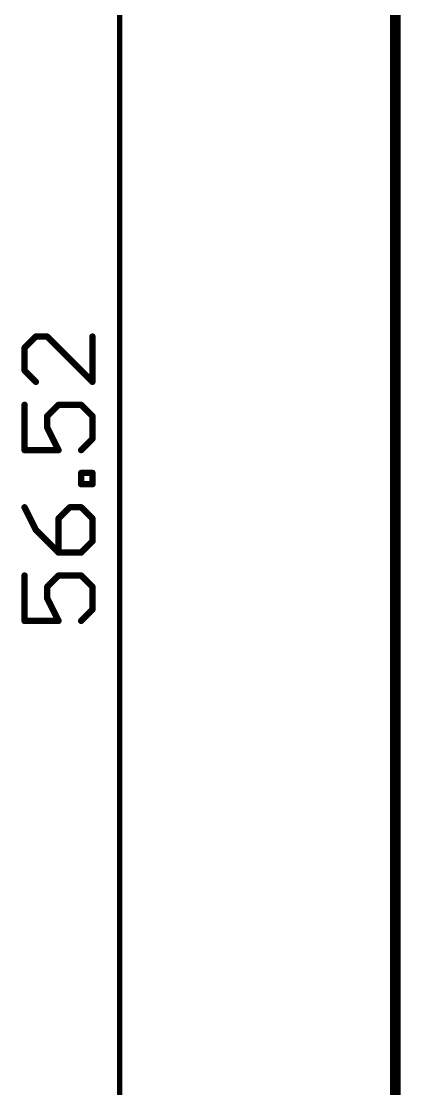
# Model space of a CAD drawing. Extents: x -9.8 to 65.3, y -0.3 to 69.2.
# Drawn here: x -9.85 to -0.76, y 13.93 to 39.51 of the extents above; entities that cross this region are included whole.
import ezdxf

# ---------------------------------------------------------------- set-up
doc = ezdxf.new("R2010")
doc.units = 0
doc.layers.add('16', color=132, linetype='CONTINUOUS')
doc.layers.add('47', color=253, linetype='CONTINUOUS')

msp = doc.modelspace()

# ---------------------------------------------------------------- linework, layer by layer
at = {"layer": '16', "const_width": 0.254}
msp.add_lwpolyline([(-0.889, 57.023), (-0.889, -0.127)], dxfattribs=at)
at = {"layer": '47'}
for points, const_width in [([(-7.493, 0.065), (-7.493, 56.45)], 0.13), ([(-9.4995, 31.9574), (-9.7707, 31.6862)], 0.1524), ([(-9.2284, 31.9574), (-9.4995, 31.9574)], 0.1524), ([(-8.1437, 30.8727), (-9.2284, 31.9574)], 0.1524), ([(-8.1437, 31.9574), (-8.1437, 30.8727)], 0.1524), ([(-9.7707, 31.6862), (-9.7707, 31.1439)], 0.1524), ([(-9.7707, 31.1439), (-9.4995, 30.8727)], 0.1524), ([(-9.7707, 30.3203), (-9.7707, 29.2356)], 0.1524), ([(-9.2284, 30.0491), (-8.9572, 30.3203)], 0.1524), ([(-8.9572, 30.3203), (-8.4149, 30.3203)], 0.1524), ([(-8.4149, 30.3203), (-8.1437, 30.0491)], 0.1524), ([(-9.2284, 29.7779), (-9.2284, 30.0491)], 0.1524), ([(-8.1437, 30.0491), (-8.1437, 29.5068)], 0.1524), ([(-8.9572, 29.2356), (-9.2284, 29.7779)], 0.1524), ([(-8.1437, 29.5068), (-8.4149, 29.2356)], 0.1524), ([(-9.7707, 29.2356), (-8.9572, 29.2356)], 0.1524), ([(-8.4149, 28.417), (-8.4149, 28.6882)], 0.1524), ([(-8.4149, 28.6882), (-8.1437, 28.6882)], 0.1524), ([(-8.1437, 28.6882), (-8.1437, 28.417)], 0.1524), ([(-8.1437, 28.417), (-8.4149, 28.417)], 0.1524), ([(-9.7707, 27.8645), (-9.4995, 27.3222)], 0.1524), ([(-8.686, 27.8645), (-8.9572, 27.5934)], 0.1524), ([(-8.4149, 27.8645), (-8.686, 27.8645)], 0.1524), ([(-8.1437, 27.5934), (-8.4149, 27.8645)], 0.1524), ([(-8.9572, 27.5934), (-8.9572, 26.7799)], 0.1524), ([(-8.1437, 27.051), (-8.1437, 27.5934)], 0.1524), ([(-9.4995, 27.3222), (-8.9572, 26.7799)], 0.1524), ([(-8.4149, 26.7799), (-8.1437, 27.051)], 0.1524), ([(-8.9572, 26.7799), (-8.4149, 26.7799)], 0.1524), ([(-9.7707, 26.2274), (-9.7707, 25.1427)], 0.1524), ([(-9.2284, 25.9562), (-8.9572, 26.2274)], 0.1524), ([(-8.9572, 26.2274), (-8.4149, 26.2274)], 0.1524), ([(-8.4149, 26.2274), (-8.1437, 25.9562)], 0.1524), ([(-9.2284, 25.685), (-9.2284, 25.9562)], 0.1524), ([(-8.1437, 25.9562), (-8.1437, 25.4139)], 0.1524), ([(-8.9572, 25.1427), (-9.2284, 25.685)], 0.1524), ([(-8.1437, 25.4139), (-8.4149, 25.1427)], 0.1524), ([(-9.7707, 25.1427), (-8.9572, 25.1427)], 0.1524)]:
    msp.add_lwpolyline(points, dxfattribs=dict(at, const_width=const_width))
at = {"layer": '47', "const_width": 0.0762}
for points in [[(-9.4995, 31.9955, 1), (-9.4995, 31.9193)], [(-9.4726, 31.9305, 1), (-9.5265, 31.9843)], [(-9.2014, 31.9843, 1), (-9.2553, 31.9305)], [(-9.2284, 31.9193, 1), (-9.2284, 31.9955)], [(-8.1056, 31.9574, 1), (-8.1818, 31.9574)], [(-9.7326, 31.6862, 1), (-9.8088, 31.6862)], [(-9.7976, 31.7132, 1), (-9.7437, 31.6593)], [(-9.7437, 31.1709, 1), (-9.7976, 31.117)], [(-9.8088, 31.1439, 1), (-9.7326, 31.1439)], [(-9.5265, 30.8458, 1), (-9.4726, 30.8997)], [(-8.1818, 30.8727, 1), (-8.1056, 30.8727)], [(-8.1706, 30.8458, 1), (-8.1168, 30.8997)], [(-9.7326, 30.3203, 1), (-9.8088, 30.3203)], [(-8.9572, 30.3584, 1), (-8.9572, 30.2822)], [(-8.9303, 30.2933, 1), (-8.9841, 30.3472)], [(-8.3879, 30.3472, 1), (-8.4418, 30.2933)], [(-8.4149, 30.2822, 1), (-8.4149, 30.3584)], [(-9.1903, 30.0491, 1), (-9.2665, 30.0491)], [(-9.2553, 30.076, 1), (-9.2014, 30.0221)], [(-8.1056, 30.0491, 1), (-8.1818, 30.0491)], [(-8.1706, 30.0221, 1), (-8.1168, 30.076)], [(-9.2665, 29.7779, 1), (-9.1903, 29.7779)], [(-9.1943, 29.795, 1), (-9.2624, 29.7609)], [(-8.1818, 29.5068, 1), (-8.1056, 29.5068)], [(-8.1168, 29.4798, 1), (-8.1706, 29.5337)], [(-9.7707, 29.2737, 1), (-9.7707, 29.1975)], [(-9.8088, 29.2356, 1), (-9.7326, 29.2356)], [(-8.9913, 29.2186, 1), (-8.9231, 29.2526)], [(-8.9572, 29.1975, 1), (-8.9572, 29.2737)], [(-8.4418, 29.2625, 1), (-8.3879, 29.2086)], [(-8.3768, 28.6882, 1), (-8.453, 28.6882)], [(-8.4149, 28.7263, 1), (-8.4149, 28.6501)], [(-8.1056, 28.6882, 1), (-8.1818, 28.6882)], [(-8.1437, 28.6501, 1), (-8.1437, 28.7263)], [(-8.4149, 28.4551, 1), (-8.4149, 28.3789)], [(-8.453, 28.417, 1), (-8.3768, 28.417)], [(-8.1818, 28.417, 1), (-8.1056, 28.417)], [(-8.1437, 28.3789, 1), (-8.1437, 28.4551)], [(-9.7366, 27.8816, 1), (-9.8048, 27.8475)], [(-8.686, 27.9026, 1), (-8.686, 27.8264)], [(-8.6591, 27.8376, 1), (-8.713, 27.8915)], [(-8.3879, 27.8915, 1), (-8.4418, 27.8376)], [(-8.4149, 27.8264, 1), (-8.4149, 27.9026)], [(-8.9191, 27.5934, 1), (-8.9953, 27.5934)], [(-8.9841, 27.6203, 1), (-8.9303, 27.5664)], [(-8.1056, 27.5934, 1), (-8.1818, 27.5934)], [(-8.1706, 27.5664, 1), (-8.1168, 27.6203)], [(-9.4726, 27.3491, 1), (-9.5265, 27.2952)], [(-9.5336, 27.3051, 1), (-9.4654, 27.3392)], [(-8.1168, 27.0241, 1), (-8.1706, 27.078)], [(-8.1818, 27.051, 1), (-8.1056, 27.051)], [(-8.9572, 26.818, 1), (-8.9572, 26.7418)], [(-8.9953, 26.7799, 1), (-8.9191, 26.7799)], [(-8.9841, 26.7529, 1), (-8.9303, 26.8068)], [(-8.4418, 26.8068, 1), (-8.3879, 26.7529)], [(-8.4149, 26.7418, 1), (-8.4149, 26.818)], [(-9.7326, 26.2274, 1), (-9.8088, 26.2274)], [(-8.9572, 26.2655, 1), (-8.9572, 26.1893)], [(-8.9303, 26.2004, 1), (-8.9841, 26.2543)], [(-8.3879, 26.2543, 1), (-8.4418, 26.2004)], [(-8.4149, 26.1893, 1), (-8.4149, 26.2655)], [(-9.1903, 25.9562, 1), (-9.2665, 25.9562)], [(-9.2553, 25.9831, 1), (-9.2014, 25.9293)], [(-8.1056, 25.9562, 1), (-8.1818, 25.9562)], [(-8.1706, 25.9293, 1), (-8.1168, 25.9831)], [(-9.2665, 25.685, 1), (-9.1903, 25.685)], [(-9.1943, 25.7021, 1), (-9.2624, 25.668)], [(-8.1818, 25.4139, 1), (-8.1056, 25.4139)], [(-8.1168, 25.3869, 1), (-8.1706, 25.4408)], [(-9.7707, 25.1808, 1), (-9.7707, 25.1046)], [(-9.8088, 25.1427, 1), (-9.7326, 25.1427)], [(-8.9913, 25.1257, 1), (-8.9231, 25.1597)], [(-8.9572, 25.1046, 1), (-8.9572, 25.1808)], [(-8.4418, 25.1696, 1), (-8.3879, 25.1158)]]:
    msp.add_lwpolyline(points, format="xyb", dxfattribs=at)

doc.saveas('drawing.dxf')
